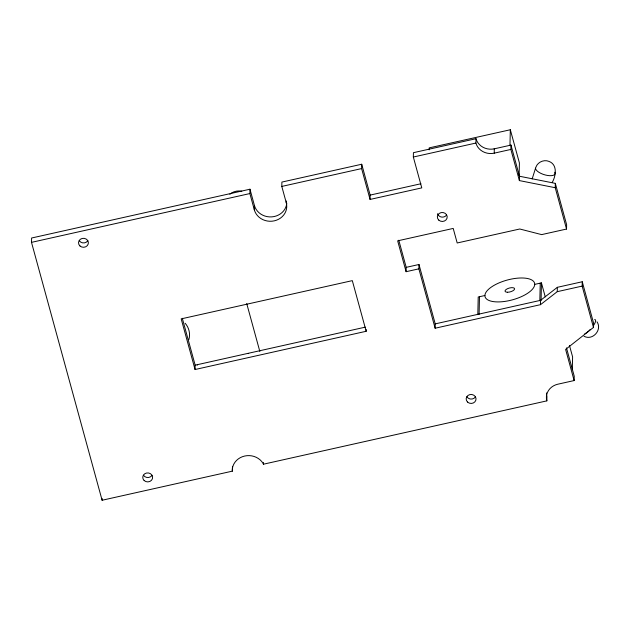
<?xml version="1.0" encoding="UTF-8"?>
<svg xmlns="http://www.w3.org/2000/svg" width="630" height="630" viewBox="0 0 630 630"><rect width="100%" height="100%" fill="white"/><g stroke="black" fill="none" stroke-linecap="round" stroke-linejoin="round"><path stroke-width="0.94" d="M541.091 300.478L541.43 282.886L534.72 284.382A25.665 10.23 -15.3 0 1 497.165 301.912A25.665 10.23 -15.3 0 1 497.582 283.547A25.665 10.23 -15.3 0 1 534.72 284.382M232.462 466.798L232.368 471.145L102.107 500.252L31.5 242.361L31.602 238.014L249.968 189.213L254.433 205.514L254.331 209.861A16.451 14.986 1.3 0 0 274.286 220.846A16.451 14.986 1.3 0 0 286.264 202.726L286.303 200.986M102.107 500.252L102.147 498.519M366.219 329.537L366.18 331.278L195.056 369.519L195.158 365.172L182.314 318.276M254.331 209.861L249.874 193.56L249.968 189.213M566.48 347.894L574.237 376.212L574.135 380.559L557.857 384.198A15.136 13.781 1.3 0 0 546.832 400.869L263.419 464.208L263.458 462.467M286.264 202.726L281.799 186.425L281.893 182.078L361.714 164.241L370.156 195.095L370.062 199.442L421.777 187.882L413.335 157.028L413.43 152.68L476.004 138.695A15.136 13.781 1.3 0 0 494.353 148.806L510.962 145.097L519.482 176.243L519.388 180.589L555.219 187.716L566.535 229.052L541.635 234.612L519.766 228.997L457.191 242.983L453.206 228.43L397.656 240.841L406.106 271.695L418.871 268.845L418.974 264.498L406.2 267.348L406.106 271.695M370.062 199.442L361.612 168.588L361.714 164.241M429.188 149.83L429.227 147.869L510.324 129.748L519.403 162.926L519.112 175.683M435.228 323.875L540.587 300.329L557.353 287.319L582.254 281.752L582.151 286.099L557.251 291.666L540.485 304.676L435.133 328.222L435.228 323.875L418.974 264.498M510.962 145.097L510.859 149.444L494.259 153.153A15.136 13.781 1.3 0 1 475.91 143.049L476.004 138.695M477.816 314.661L478.217 297.014L484.919 295.509M479.091 314.37L479.493 296.722M494.259 153.153L494.274 148.515M509.961 145.451L510.324 129.748M539.831 300.738L540.241 283.122M540.485 304.676L540.587 300.329M546.832 400.869L546.934 396.522A15.136 13.781 1.3 0 1 546.486 392.939M555.219 187.716L555.313 183.369L519.482 176.243M557.251 291.666L557.353 287.319M566.535 229.052L566.63 224.697L555.313 183.369M572.308 369.645L572.599 356.887L569.481 345.508M574.135 380.559L565.606 349.414L593.468 327.435L593.57 323.088L582.254 281.752M188.866 339.625C190.536 333.987 189.055 327.608 185.133 323.245M532.169 178.928L535.531 168.226M552.289 182.322C555.951 175.959 557.66 164.588 549.037 161.422C544.037 159.24 537.626 162.067 535.886 167.241A10.175 4.016 17.4 0 0 545.226 174.967A10.175 4.016 17.4 0 0 554.778 172.242M31.5 242.361L249.874 193.56M281.799 186.425L361.612 168.588M413.335 157.028L475.91 143.049M370.156 195.095L420.919 183.747M195.158 365.172L365.321 327.143M584.01 336.247C592.617 340.964 602.493 329.868 596.996 321.804M263.419 464.208L263.064 463.381A16.451 14.986 1.3 0 0 244.692 456.033A16.451 14.986 1.3 0 0 232.226 470.271L232.368 471.145M582.151 286.099L593.468 327.435M510.859 149.444L519.388 180.589M541.43 282.886L545.257 296.856M418.871 268.845L435.133 328.222M398.782 240.235L406.2 267.348M366.18 331.278L352.312 280.634L181.188 318.875L195.056 369.519M246.716 303.55L259.828 351.438M229.832 194.268A13.159 11.986 1.3 0 1 241.77 191.221M594.696 319.449A10.175 3.008 -46.7 0 1 593.46 325.576M590.168 329.545A10.175 3.008 -46.7 0 1 588.908 330.774M588.27 331.349A10.175 3.008 -46.7 0 1 584.624 333.987M286.792 203.238A16.451 14.986 1.3 0 1 271.727 216.885A16.451 14.986 1.3 0 1 254.433 205.514M475.43 396.932A4.938 4.497 1.3 0 1 466.877 396.766M152.019 475.39A4.938 4.497 1.3 0 1 143.475 475.217M87.861 240.66A4.938 4.497 1.3 0 1 79.309 240.731M446.607 214.956A4.938 4.497 1.3 0 1 441.646 217.066A4.938 4.497 1.3 0 1 437.59 213.696M248.314 353.627A13.159 1.425 77.4 0 1 248.661 353.477M197.229 365.046A13.159 1.425 77.4 0 1 197.584 364.896M507.386 292.249A4.938 1.969 -15.3 0 0 514.608 288.879A4.938 1.969 -15.3 0 0 507.465 288.713A4.938 1.969 -15.3 0 0 507.386 292.249M467.547 402.058A4.938 4.497 1.3 0 0 475.847 400.207A4.938 4.497 1.3 0 0 469.901 394.585A4.938 4.497 1.3 0 0 467.547 402.058M144.136 480.517A4.938 4.497 1.3 0 0 152.436 478.658A4.938 4.497 1.3 0 0 146.491 473.035A4.938 4.497 1.3 0 0 144.136 480.517M80.01 246.007A4.938 4.497 1.3 0 0 88.239 243.92A4.938 4.497 1.3 0 0 82.113 238.463A4.938 4.497 1.3 0 0 80.01 246.007M438.732 220.083A4.938 4.497 1.3 0 0 447.024 218.224A4.938 4.497 1.3 0 0 441.087 212.609A4.938 4.497 1.3 0 0 438.732 220.083"/></g></svg>
